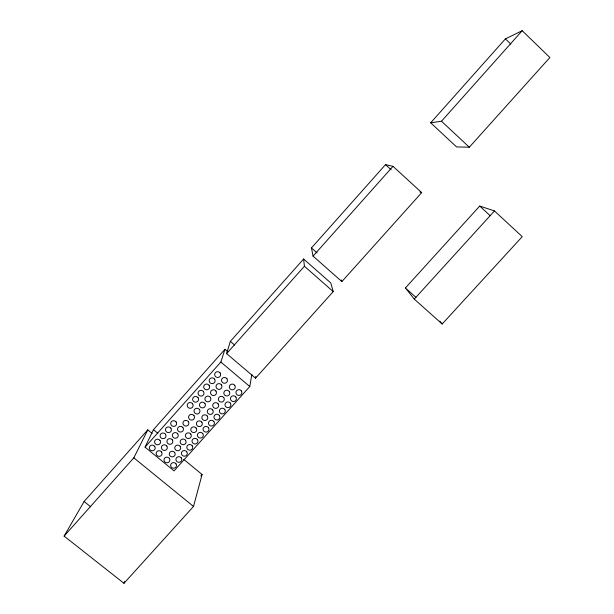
<?xml version="1.0" encoding="UTF-8"?>
<svg xmlns="http://www.w3.org/2000/svg" width="614" height="614" viewBox="0 0 614 614"><rect width="100%" height="100%" fill="white"/><g stroke="black" fill="none" stroke-linecap="round" stroke-linejoin="round"><path stroke-width="0.92" d="M255.531 378.186L333.233 291.604L330.754 282.924L303.608 259.001L230.342 341.376L226.604 353.618L255.531 378.186L255.8 376.374M227.802 351.761L224.931 349.328L153.446 429.685L145.058 447.153L174.069 470.884L249.783 386.536L251.847 374.348M152.188 433.476L147.79 429.854L84.087 501.515L64.117 536.106L123.967 583.3L193.517 506.443L202.09 474.484L183.747 459.402M145.058 447.153L220.863 362.045L224.931 349.328M123.967 583.3L124.642 581.519M64.117 536.106L133.814 457.829L147.79 429.854M311.459 247.933L385.515 164.644L392.998 166.325L421.703 192.619L341.883 281.565L313.063 256.107L311.459 247.933L317.085 252.922M430.683 122.815L505.406 38.882L522.199 30.7L549.883 57.516L469.303 147.207L456.563 146.93L430.683 122.815L441.497 121.227L522.199 30.7M313.063 256.107L392.998 166.325M226.604 353.618L304.406 266.238L303.608 259.001M200.809 475.904L202.09 474.484M405.432 287.943L479.711 206.043L494.462 210.94L522.238 236.659L442.172 324.015L414.273 299.102L405.432 287.943L415.954 297.345M414.273 299.102L494.462 210.94M419.968 191.967L421.703 192.619M84.087 501.515L90.795 506.872M133.814 457.829L193.517 506.443M153.446 429.685L157.875 433.33M220.863 362.045L249.783 386.536M230.342 341.376L234.648 345.045M304.406 266.238L333.233 291.604M385.515 164.644L391.126 169.779M479.711 206.043L490.187 215.729M441.497 121.227L469.303 147.207M505.406 38.882L510.833 44.108M439.777 321.153L442.172 324.015M341.269 279.907L341.883 281.565M175.995 463.831L175.481 463.278A2.955 2.809 8.1 0 0 170.73 464.621A2.955 2.809 8.1 0 0 174.077 468.175A2.955 2.809 8.1 0 0 175.995 463.831M169.357 458.382L168.842 457.837A2.963 2.817 9 0 0 164.084 459.18A2.963 2.817 9 0 0 167.438 462.749A2.963 2.817 9 0 0 169.357 458.382M161.52 451.965L161.006 451.405A2.963 2.824 10.1 0 0 156.24 452.756A2.963 2.824 10.1 0 0 159.609 456.332A2.963 2.824 10.1 0 0 161.52 451.965M154.682 446.347L154.152 445.795A2.97 2.832 11 0 0 149.386 447.145A2.97 2.832 11 0 0 152.763 450.73A2.97 2.832 11 0 0 154.682 446.347M181.291 457.929L180.769 457.376A2.955 2.817 8 0 0 176.018 458.727A2.955 2.817 8 0 0 179.365 462.288A2.955 2.817 8 0 0 181.291 457.929M174.652 452.472L174.13 451.919A2.963 2.824 8.9 0 0 169.372 453.27A2.963 2.824 8.9 0 0 172.726 456.847A2.963 2.824 8.9 0 0 174.652 452.472M166.816 446.04L166.294 445.48A2.97 2.832 10 0 0 161.528 446.831A2.97 2.832 10 0 0 164.897 450.415A2.97 2.832 10 0 0 166.816 446.04M159.978 440.415L159.448 439.854A2.97 2.832 11 0 0 154.674 441.213A2.97 2.832 11 0 0 158.051 444.805A2.97 2.832 11 0 0 159.978 440.415M170.876 428.188L170.354 427.628A2.978 2.847 10.9 0 0 165.573 428.986A2.978 2.847 10.9 0 0 168.942 432.594A2.978 2.847 10.9 0 0 170.876 428.188M186.779 451.804L186.265 451.252A2.955 2.824 7.8 0 0 181.506 452.602A2.955 2.824 7.8 0 0 184.845 456.171A2.955 2.824 7.8 0 0 186.779 451.804M180.148 446.34L179.626 445.787A2.963 2.824 8.8 0 0 174.86 447.138A2.963 2.824 8.8 0 0 178.213 450.714A2.963 2.824 8.8 0 0 180.148 446.34M172.311 439.885L171.79 439.332A2.97 2.832 9.9 0 0 167.016 440.683A2.97 2.832 9.9 0 0 170.385 444.275A2.97 2.832 9.9 0 0 172.311 439.885M165.473 434.251L164.943 433.691A2.97 2.84 10.9 0 0 160.17 435.05A2.97 2.84 10.9 0 0 163.547 438.649A2.97 2.84 10.9 0 0 165.473 434.251M190.77 434.098L190.248 433.545A2.963 2.84 8.5 0 0 185.474 434.896A2.963 2.84 8.5 0 0 188.82 438.496A2.963 2.84 8.5 0 0 190.77 434.098M182.934 427.62L182.412 427.06A2.97 2.847 9.8 0 0 177.63 428.418A2.97 2.847 9.8 0 0 181 432.026A2.97 2.847 9.8 0 0 182.934 427.62M176.095 421.956L175.573 421.396A2.978 2.855 10.8 0 0 170.784 422.754A2.978 2.855 10.8 0 0 174.153 426.369A2.978 2.855 10.8 0 0 176.095 421.956M192.19 445.779L191.668 445.227A2.955 2.824 7.7 0 0 186.902 446.578A2.955 2.824 7.7 0 0 190.248 450.162A2.955 2.824 7.7 0 0 192.19 445.779M185.551 440.307L185.029 439.747A2.963 2.832 8.7 0 0 180.263 441.098A2.963 2.832 8.7 0 0 183.617 444.689A2.963 2.832 8.7 0 0 185.551 440.307M177.722 433.837L177.2 433.277A2.97 2.84 9.8 0 0 172.419 434.635A2.97 2.84 9.8 0 0 175.788 438.235A2.97 2.84 9.8 0 0 177.722 433.837M202.812 433.622L202.29 433.07A2.963 2.84 7.3 0 0 197.516 434.42A2.963 2.84 7.3 0 0 200.862 438.02A2.963 2.84 7.3 0 0 202.812 433.622M196.181 428.119L195.659 427.567A2.97 2.847 8.4 0 0 190.877 428.917A2.97 2.847 8.4 0 0 194.231 432.525A2.97 2.847 8.4 0 0 196.181 428.119M188.352 421.626L187.83 421.066A2.97 2.855 9.6 0 0 183.041 422.424A2.97 2.855 9.6 0 0 186.403 426.039A2.97 2.855 9.6 0 0 188.352 421.626M197.401 439.593L196.879 439.041A2.963 2.832 7.5 0 0 192.113 440.391A2.963 2.832 7.5 0 0 195.459 443.976A2.963 2.832 7.5 0 0 197.401 439.593M208.438 427.666L207.923 427.106A2.963 2.847 7.1 0 0 203.142 428.465A2.963 2.847 7.1 0 0 206.481 432.064A2.963 2.847 7.1 0 0 208.438 427.666M201.806 422.148L201.292 421.595A2.97 2.847 8.2 0 0 196.503 422.946A2.97 2.847 8.2 0 0 199.857 426.561A2.97 2.847 8.2 0 0 201.806 422.148M193.978 415.64L193.464 415.079A2.978 2.855 9.5 0 0 188.667 416.438A2.978 2.855 9.5 0 0 192.028 420.06A2.978 2.855 9.5 0 0 193.978 415.64M198.053 397.711L197.531 397.151A2.986 2.878 10.4 0 0 192.727 398.509A2.986 2.878 10.4 0 0 196.096 402.162A2.986 2.878 10.4 0 0 198.053 397.711M213.895 421.58L213.38 421.02A2.963 2.847 6.9 0 0 208.599 422.378A2.963 2.847 6.9 0 0 211.937 425.986A2.963 2.847 6.9 0 0 213.895 421.58M207.271 416.054L206.749 415.494A2.97 2.855 8 0 0 201.96 416.852A2.97 2.855 8 0 0 205.306 420.467A2.97 2.855 8 0 0 207.271 416.054M199.443 409.523L198.921 408.962A2.978 2.863 9.3 0 0 194.131 410.321A2.978 2.863 9.3 0 0 197.485 413.951A2.978 2.863 9.3 0 0 199.443 409.523M192.604 403.82L192.082 403.26A2.986 2.87 10.5 0 0 187.285 404.618A2.986 2.87 10.5 0 0 190.655 408.264A2.986 2.87 10.5 0 0 192.604 403.82M218.147 403.905L217.625 403.344A2.97 2.87 7.6 0 0 212.828 404.703A2.97 2.87 7.6 0 0 216.174 408.341A2.97 2.87 7.6 0 0 218.147 403.905M210.326 397.35L209.804 396.782A2.978 2.878 9 0 0 204.999 398.148A2.978 2.878 9 0 0 208.353 401.794A2.978 2.878 9 0 0 210.326 397.35M203.487 391.625L202.965 391.057A2.986 2.878 10.3 0 0 198.161 392.423A2.986 2.878 10.3 0 0 201.522 396.076A2.986 2.878 10.3 0 0 203.487 391.625M219.344 415.509L218.822 414.949A2.963 2.855 6.6 0 0 214.04 416.307A2.963 2.855 6.6 0 0 217.371 419.93A2.963 2.855 6.6 0 0 219.344 415.509M212.713 409.968L212.198 409.408A2.97 2.863 7.8 0 0 207.402 410.766A2.97 2.863 7.8 0 0 210.748 414.396A2.97 2.863 7.8 0 0 212.713 409.968M204.892 403.429L204.37 402.868A2.978 2.87 9.2 0 0 199.573 404.227A2.978 2.87 9.2 0 0 202.927 407.865A2.978 2.87 9.2 0 0 204.892 403.429M230.388 403.198L229.874 402.63A2.97 2.87 6.1 0 0 225.077 403.989A2.97 2.87 6.1 0 0 228.416 407.627A2.97 2.87 6.1 0 0 230.388 403.198M223.765 397.626L223.25 397.066A2.978 2.87 7.3 0 0 218.446 398.425A2.978 2.87 7.3 0 0 221.792 402.07A2.978 2.87 7.3 0 0 223.765 397.626M215.944 391.057L215.43 390.489A2.978 2.878 8.9 0 0 210.617 391.855A2.978 2.878 8.9 0 0 213.971 395.508A2.978 2.878 8.9 0 0 215.944 391.057M209.113 385.316L208.591 384.748A2.986 2.886 10.2 0 0 203.779 386.114A2.986 2.886 10.2 0 0 207.141 389.775A2.986 2.886 10.2 0 0 209.113 385.316M224.77 409.461L224.256 408.901A2.97 2.863 6.4 0 0 219.467 410.259A2.97 2.863 6.4 0 0 222.798 413.882A2.97 2.863 6.4 0 0 224.77 409.461M235.891 397.066L235.377 396.498A2.97 2.87 5.7 0 0 230.572 397.864A2.97 2.87 5.7 0 0 233.903 401.502A2.97 2.87 5.7 0 0 235.891 397.066M229.268 391.486L228.753 390.918A2.978 2.878 7.1 0 0 223.941 392.285A2.978 2.878 7.1 0 0 227.287 395.938A2.978 2.878 7.1 0 0 229.268 391.486M221.447 384.901L220.933 384.333A2.986 2.886 8.7 0 0 216.12 385.699A2.986 2.886 8.7 0 0 219.467 389.36A2.986 2.886 8.7 0 0 221.447 384.901M214.616 379.145L214.094 378.577A2.986 2.893 10.1 0 0 209.282 379.943A2.986 2.893 10.1 0 0 212.644 383.612A2.986 2.893 10.1 0 0 214.616 379.145M241.379 390.941L240.865 390.381A2.97 2.878 5.4 0 0 236.06 391.74A2.97 2.878 5.4 0 0 239.391 395.393A2.97 2.878 5.4 0 0 241.379 390.941M234.763 385.354L234.241 384.786A2.978 2.886 6.8 0 0 229.436 386.145A2.978 2.886 6.8 0 0 232.775 389.806A2.978 2.886 6.8 0 0 234.763 385.354M226.942 378.746L226.428 378.178A2.986 2.893 8.4 0 0 221.608 379.544A2.986 2.893 8.4 0 0 224.962 383.22A2.986 2.893 8.4 0 0 226.942 378.746M220.111 372.982L219.597 372.414A2.993 2.901 9.9 0 0 214.77 373.78A2.993 2.901 9.9 0 0 218.131 377.457A2.993 2.901 9.9 0 0 220.111 372.982"/></g></svg>
